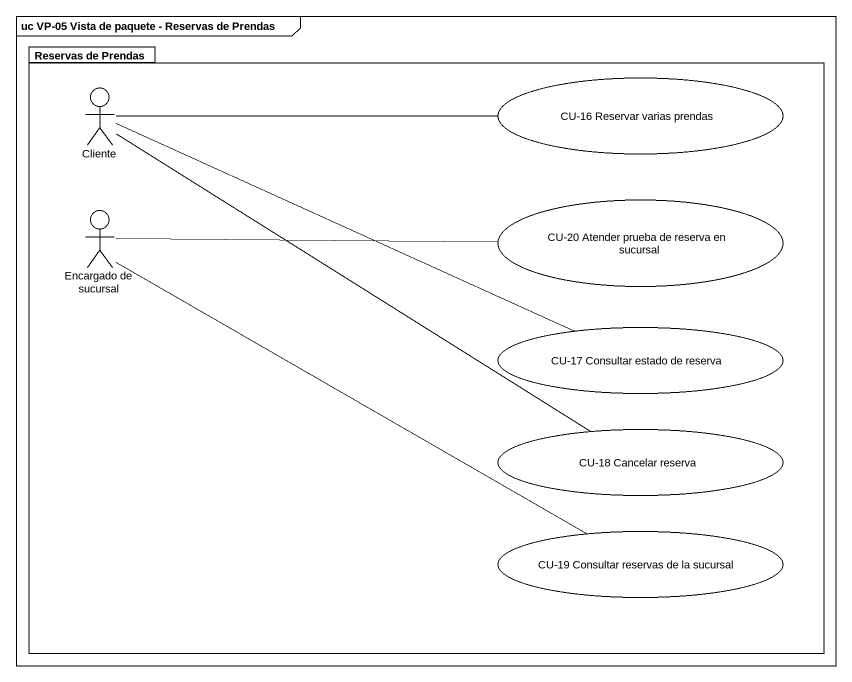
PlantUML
@startuml
mainframe uc VP-05 Vista de paquete - Reservas de Prendas
package "Reservas de Prendas" as Reservas_de_Prendas {
  actor Cliente
  usecase "CU-16 Reservar varias prendas" as CU_16_Reservar_varias
  actor "Encargado de sucursal" as Encargado_de_sucursal
  usecase "CU-20 Atender prueba de reserva en sucursal" as CU_20_Atender_prueba_de
  usecase "CU-17 Consultar estado de reserva" as CU_17_Consultar_estado_de
  usecase "CU-18 Cancelar reserva" as CU_18_Cancelar_reserva
  usecase "CU-19 Consultar reservas de la sucursal" as CU_19_Consultar_reservas_de
}
Cliente -right- CU_16_Reservar_varias
Cliente -right- CU_17_Consultar_estado_de
Cliente -- CU_18_Cancelar_reserva
Encargado_de_sucursal -right- CU_20_Atender_prueba_de
Encargado_de_sucursal -right- CU_19_Consultar_reservas_de
@enduml
